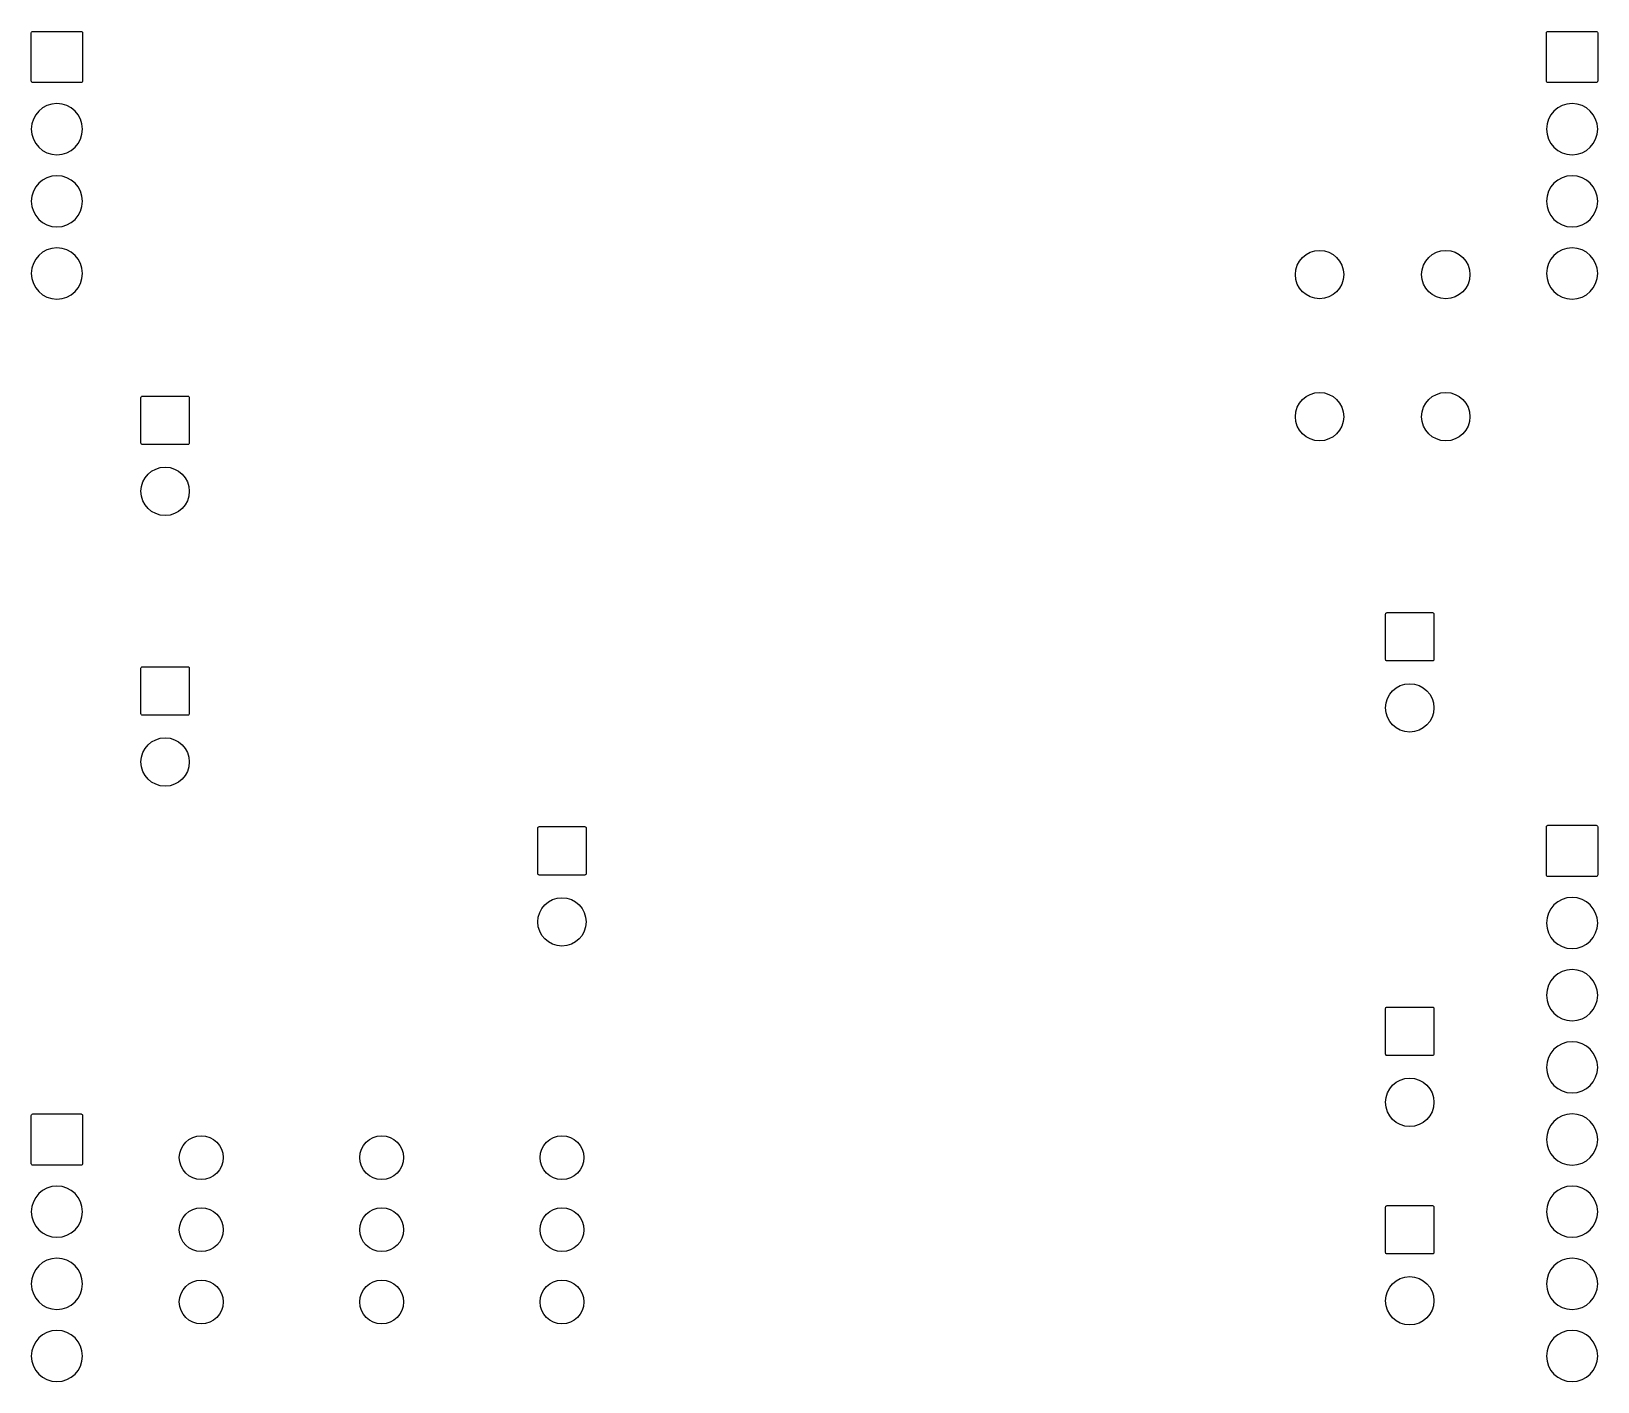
# Model space of a CAD drawing. Extents: x 121.7 to 176.8, y -122.8 to -75.3.
import ezdxf

# ---------------------------------------------------------------- set-up
doc = ezdxf.new("R2010")
doc.units = 0
doc.layers.add('BLACK', color=7, linetype='CONTINUOUS')

msp = doc.modelspace()

# ---------------------------------------------------------------- linework, layer by layer
at = {"layer": 'BLACK', "linetype": 'CONTINUOUS'}
for p, q in [((121.654, -75.35), (121.658, -75.3305)), ((121.654, -77.05), (121.654, -75.35)), ((121.658, -75.3305), (121.669, -75.3139)), ((121.669, -75.3139), (121.685, -75.3029)), ((121.685, -75.3029), (121.705, -75.299)), ((121.705, -75.299), (123.405, -75.299)), ((123.405, -75.299), (123.425, -75.3029)), ((123.425, -75.3029), (123.441, -75.3139)), ((123.441, -75.3139), (123.452, -75.3305)), ((123.452, -75.3305), (123.456, -75.35)), ((123.456, -75.35), (123.456, -77.05)), ((174.994, -75.35), (174.998, -75.3305)), ((174.994, -77.05), (174.994, -75.35)), ((174.998, -75.3305), (175.009, -75.3139)), ((175.009, -75.3139), (175.025, -75.3029)), ((175.025, -75.3029), (175.045, -75.299)), ((175.045, -75.299), (176.745, -75.299)), ((176.745, -75.299), (176.765, -75.3029)), ((176.765, -75.3029), (176.781, -75.3139)), ((176.781, -75.3139), (176.792, -75.3305)), ((176.792, -75.3305), (176.796, -75.35)), ((176.796, -75.35), (176.796, -77.05)), ((121.658, -77.0695), (121.654, -77.05)), ((121.669, -77.0861), (121.658, -77.0695)), ((121.685, -77.0971), (121.669, -77.0861)), ((121.705, -77.101), (121.685, -77.0971)), ((123.405, -77.101), (121.705, -77.101)), ((123.425, -77.0971), (123.405, -77.101)), ((123.441, -77.0861), (123.425, -77.0971)), ((123.452, -77.0695), (123.441, -77.0861)), ((123.456, -77.05), (123.452, -77.0695)), ((174.998, -77.0695), (174.994, -77.05)), ((175.009, -77.0861), (174.998, -77.0695)), ((175.025, -77.0971), (175.009, -77.0861)), ((175.045, -77.101), (175.025, -77.0971)), ((176.745, -77.101), (175.045, -77.101)), ((176.765, -77.0971), (176.745, -77.101)), ((176.781, -77.0861), (176.765, -77.0971)), ((176.792, -77.0695), (176.781, -77.0861)), ((176.796, -77.05), (176.792, -77.0695)), ((125.514, -88.1876), (125.518, -88.1681)), ((125.514, -89.7876), (125.514, -88.1876)), ((125.518, -88.1681), (125.529, -88.1516)), ((125.529, -88.1516), (125.545, -88.1405)), ((125.545, -88.1405), (125.565, -88.1366)), ((125.565, -88.1366), (127.165, -88.1366)), ((127.165, -88.1366), (127.185, -88.1405)), ((127.185, -88.1405), (127.201, -88.1516)), ((127.201, -88.1516), (127.212, -88.1681)), ((127.212, -88.1681), (127.216, -88.1876)), ((127.216, -88.1876), (127.216, -89.7876)), ((125.518, -89.8071), (125.514, -89.7876)), ((125.529, -89.8237), (125.518, -89.8071)), ((125.545, -89.8347), (125.529, -89.8237)), ((125.565, -89.8386), (125.545, -89.8347)), ((127.165, -89.8386), (125.565, -89.8386)), ((127.185, -89.8347), (127.165, -89.8386)), ((127.201, -89.8237), (127.185, -89.8347)), ((127.212, -89.8071), (127.201, -89.8237)), ((127.216, -89.7876), (127.212, -89.8071)), ((169.329, -95.8076), (169.333, -95.7881)), ((169.329, -97.4076), (169.329, -95.8076)), ((169.333, -95.7881), (169.344, -95.7716)), ((169.344, -95.7716), (169.36, -95.7605)), ((169.36, -95.7605), (169.38, -95.7566)), ((169.38, -95.7566), (170.98, -95.7566)), ((170.98, -95.7566), (171, -95.7605)), ((171, -95.7605), (171.016, -95.7716)), ((171.016, -95.7716), (171.027, -95.7881)), ((171.027, -95.7881), (171.031, -95.8076)), ((171.031, -95.8076), (171.031, -97.4076)), ((169.333, -97.4271), (169.329, -97.4076)), ((169.344, -97.4437), (169.333, -97.4271)), ((169.36, -97.4547), (169.344, -97.4437)), ((169.38, -97.4586), (169.36, -97.4547)), ((170.98, -97.4586), (169.38, -97.4586)), ((171, -97.4547), (170.98, -97.4586)), ((171.016, -97.4437), (171, -97.4547)), ((171.027, -97.4271), (171.016, -97.4437)), ((171.031, -97.4076), (171.027, -97.4271)), ((125.514, -97.7126), (125.518, -97.6931)), ((125.514, -99.3126), (125.514, -97.7126)), ((125.518, -97.6931), (125.529, -97.6766)), ((125.529, -97.6766), (125.545, -97.6655)), ((125.545, -97.6655), (125.565, -97.6616)), ((125.565, -97.6616), (127.165, -97.6616)), ((127.165, -97.6616), (127.185, -97.6655)), ((127.185, -97.6655), (127.201, -97.6766)), ((127.201, -97.6766), (127.212, -97.6931)), ((127.212, -97.6931), (127.216, -97.7126)), ((127.216, -97.7126), (127.216, -99.3126)), ((125.518, -99.3321), (125.514, -99.3126)), ((125.529, -99.3487), (125.518, -99.3321)), ((125.545, -99.3597), (125.529, -99.3487)), ((125.565, -99.3636), (125.545, -99.3597)), ((127.165, -99.3636), (125.565, -99.3636)), ((127.185, -99.3597), (127.165, -99.3636)), ((127.201, -99.3487), (127.185, -99.3597)), ((127.212, -99.3321), (127.201, -99.3487)), ((127.216, -99.3126), (127.212, -99.3321)), ((139.484, -103.34), (139.488, -103.32)), ((139.484, -104.94), (139.484, -103.34)), ((139.488, -103.32), (139.499, -103.304)), ((139.499, -103.304), (139.515, -103.293)), ((139.515, -103.293), (139.535, -103.289)), ((139.535, -103.289), (141.135, -103.289)), ((141.135, -103.289), (141.155, -103.293)), ((141.155, -103.293), (141.171, -103.304)), ((141.171, -103.304), (141.182, -103.32)), ((141.182, -103.32), (141.186, -103.34)), ((141.186, -103.34), (141.186, -104.94)), ((174.994, -103.29), (174.998, -103.27)), ((174.994, -104.99), (174.994, -103.29)), ((174.998, -103.27), (175.009, -103.254)), ((175.009, -103.254), (175.025, -103.243)), ((175.025, -103.243), (175.045, -103.239)), ((175.045, -103.239), (176.745, -103.239)), ((176.745, -103.239), (176.765, -103.243)), ((176.765, -103.243), (176.781, -103.254)), ((176.781, -103.254), (176.792, -103.27)), ((176.792, -103.27), (176.796, -103.29)), ((176.796, -103.29), (176.796, -104.99)), ((139.488, -104.96), (139.484, -104.94)), ((139.499, -104.976), (139.488, -104.96)), ((139.515, -104.987), (139.499, -104.976)), ((139.535, -104.991), (139.515, -104.987)), ((141.135, -104.991), (139.535, -104.991)), ((141.155, -104.987), (141.135, -104.991)), ((141.171, -104.976), (141.155, -104.987)), ((141.182, -104.96), (141.171, -104.976)), ((141.186, -104.94), (141.182, -104.96)), ((174.998, -105.01), (174.994, -104.99)), ((175.009, -105.026), (174.998, -105.01)), ((175.025, -105.037), (175.009, -105.026)), ((175.045, -105.041), (175.025, -105.037)), ((176.745, -105.041), (175.045, -105.041)), ((176.765, -105.037), (176.745, -105.041)), ((176.781, -105.026), (176.765, -105.037)), ((176.792, -105.01), (176.781, -105.026)), ((176.796, -104.99), (176.792, -105.01)), ((169.329, -109.69), (169.333, -109.67)), ((169.329, -111.29), (169.329, -109.69)), ((169.333, -109.67), (169.344, -109.654)), ((169.344, -109.654), (169.36, -109.643)), ((169.36, -109.643), (169.38, -109.639)), ((169.38, -109.639), (170.98, -109.639)), ((170.98, -109.639), (171, -109.643)), ((171, -109.643), (171.016, -109.654)), ((171.016, -109.654), (171.027, -109.67)), ((171.027, -109.67), (171.031, -109.69)), ((171.031, -109.69), (171.031, -111.29)), ((169.333, -111.31), (169.329, -111.29)), ((169.344, -111.326), (169.333, -111.31)), ((169.36, -111.337), (169.344, -111.326)), ((169.38, -111.341), (169.36, -111.337)), ((170.98, -111.341), (169.38, -111.341)), ((171, -111.337), (170.98, -111.341)), ((171.016, -111.326), (171, -111.337)), ((171.027, -111.31), (171.016, -111.326)), ((171.031, -111.29), (171.027, -111.31)), ((121.654, -113.45), (121.658, -113.43)), ((121.654, -115.15), (121.654, -113.45)), ((121.658, -113.43), (121.669, -113.414)), ((121.669, -113.414), (121.685, -113.403)), ((121.685, -113.403), (121.705, -113.399)), ((121.705, -113.399), (123.405, -113.399)), ((123.405, -113.399), (123.425, -113.403)), ((123.425, -113.403), (123.441, -113.414)), ((123.441, -113.414), (123.452, -113.43)), ((123.452, -113.43), (123.456, -113.45)), ((123.456, -113.45), (123.456, -115.15)), ((121.658, -115.17), (121.654, -115.15)), ((121.669, -115.186), (121.658, -115.17)), ((121.685, -115.197), (121.669, -115.186)), ((121.705, -115.201), (121.685, -115.197)), ((123.405, -115.201), (121.705, -115.201)), ((123.425, -115.197), (123.405, -115.201)), ((123.441, -115.186), (123.425, -115.197)), ((123.452, -115.17), (123.441, -115.186)), ((123.456, -115.15), (123.452, -115.17)), ((169.329, -116.675), (169.333, -116.655)), ((169.329, -118.275), (169.329, -116.675)), ((169.333, -116.655), (169.344, -116.639)), ((169.344, -116.639), (169.36, -116.628)), ((169.36, -116.628), (169.38, -116.624)), ((169.38, -116.624), (170.98, -116.624)), ((170.98, -116.624), (171, -116.628)), ((171, -116.628), (171.016, -116.639)), ((171.016, -116.639), (171.027, -116.655)), ((171.027, -116.655), (171.031, -116.675)), ((171.031, -116.675), (171.031, -118.275)), ((169.333, -118.295), (169.329, -118.275)), ((169.344, -118.311), (169.333, -118.295)), ((169.36, -118.322), (169.344, -118.311)), ((169.38, -118.326), (169.36, -118.322)), ((170.98, -118.326), (169.38, -118.326)), ((171, -118.322), (170.98, -118.326)), ((171.016, -118.311), (171, -118.322)), ((171.027, -118.295), (171.016, -118.311)), ((171.031, -118.275), (171.027, -118.295))]:
    msp.add_line(p, q, dxfattribs=at)
at = {"layer": 'BLACK'}
for centre, radius in [((167.005, -83.86), 0.851), ((171.45, -83.86), 0.851), ((167.005, -88.86), 0.851), ((171.45, -88.86), 0.851), ((126.365, -91.4876), 0.851), ((170.18, -99.1076), 0.851), ((126.365, -101.013), 0.851), ((140.335, -106.64), 0.851), ((170.18, -112.99), 0.851), ((127.635, -114.935), 0.771), ((133.985, -114.935), 0.771), ((140.335, -114.935), 0.771), ((127.635, -117.475), 0.771), ((133.985, -117.475), 0.771), ((140.335, -117.475), 0.771), ((127.635, -120.015), 0.771), ((133.985, -120.015), 0.771), ((140.335, -120.015), 0.771), ((170.18, -119.975), 0.851)]:
    msp.add_circle(centre, radius, dxfattribs=at)
for centre, start, end in [((122.555, -78.74), 360, 540), ((175.895, -78.74), 360, 540), ((122.555, -78.74), 180, 360), ((175.895, -78.74), 180, 360), ((122.555, -81.28), 360, 540), ((175.895, -81.28), 360, 540), ((122.555, -81.28), 180, 360), ((175.895, -81.28), 180, 360), ((122.555, -83.82), 360, 540), ((175.895, -83.82), 360, 540), ((122.555, -83.82), 180, 360), ((175.895, -83.82), 180, 360), ((175.895, -106.68), 360, 540), ((175.895, -106.68), 180, 360), ((175.895, -109.22), 360, 540), ((175.895, -109.22), 180, 360), ((175.895, -111.76), 360, 540), ((175.895, -111.76), 180, 360), ((175.895, -114.3), 360, 540), ((175.895, -114.3), 180, 360), ((122.555, -116.84), 360, 540), ((175.895, -116.84), 360, 540), ((122.555, -116.84), 180, 360), ((175.895, -116.84), 180, 360), ((122.555, -119.38), 360, 540), ((175.895, -119.38), 360, 540), ((122.555, -119.38), 180, 360), ((175.895, -119.38), 180, 360), ((122.555, -121.92), 360, 540), ((175.895, -121.92), 360, 540), ((122.555, -121.92), 180, 360), ((175.895, -121.92), 180, 360)]:
    msp.add_arc(centre, 0.901, start, end, dxfattribs=at)

doc.saveas('drawing.dxf')
